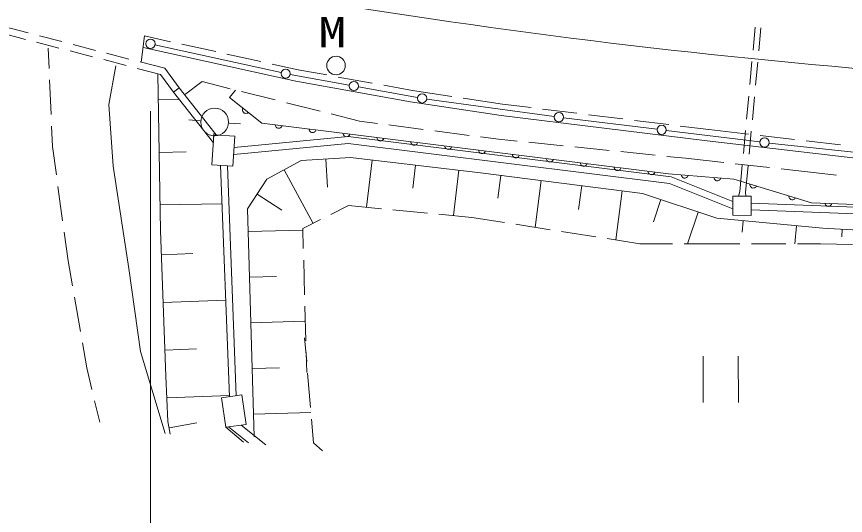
# Model space of a CAD drawing. Units: millimetres at full size, sheet at 1:1000; details may follow other scales. Extents: x 40000 to 680000, y 20000 to 380000.
# Drawn here: x 428202 to 464068, y 241870 to 263464 of the extents above; entities that cross this region are included whole.
import ezdxf
from ezdxf.enums import TextEntityAlignment as Align

# ---------------------------------------------------------------- set-up
doc = ezdxf.new("R2010")
doc.units = ezdxf.units.MM
doc.header["$LTSCALE"] = 1000
for name, color, linetype, lineweight in [('M-BGD', 7, 'Continuous', 13), ('M-BGD-EXST', 7, 'Continuous', 13), ('M-STR-HTXT', 7, 'Continuous', 13), ('M-STR-STRC', 7, 'Continuous', 13)]:
    doc.layers.add(name, color=color, linetype=linetype, lineweight=lineweight)
doc.styles.add('ＭＳ ゴシック', font='')
doc.styles.get('ＭＳ ゴシック').set_extended_font_data('MS Gothic')

msp = doc.modelspace()

# ---------------------------------------------------------------- linework, layer by layer
at = {"layer": 'M-BGD'}
for p, q in [((428710, 262755), (427648, 263031)), ((460165, 263008), (460072, 262012)), ((460320, 261987), (460414, 262983)), ((428583, 262479), (427573, 262740)), ((430162, 262379), (429194, 262630)), ((433736, 262626), (433598, 261488)), ((434863, 262378), (433736, 262626)), ((430035, 262102), (429067, 262353)), ((431614, 262002), (430646, 262253)), ((436817, 261947), (435352, 262270)), ((429569, 262091), (429607, 261218)), ((431487, 261726), (430519, 261977)), ((433066, 261626), (432098, 261877)), ((440287, 260671), (433676, 262127)), ((438770, 261517), (437305, 261840)), ((432939, 261349), (431971, 261600)), ((434611, 261225), (433550, 261500)), ((460025, 261515), (459932, 260519)), ((460181, 260494), (460274, 261490)), ((432188, 259665), (432495, 261333)), ((434432, 260962), (433423, 261223)), ((435232, 260375), (434611, 261225)), ((440385, 261161), (439258, 261410)), ((441628, 260936), (440385, 261161)), ((434319, 260991), (434432, 254183)), ((434989, 260198), (434432, 260962)), ((443596, 260579), (442120, 260847)), ((429629, 260719), (429694, 259220)), ((435465, 260078), (436226, 260647)), ((436226, 260647), (437451, 260341)), ((445249, 259771), (440287, 260671)), ((445331, 260265), (444088, 260490)), ((434989, 260198), (435232, 260375)), ((436716, 258004), (434996, 260190)), ((436832, 258341), (435232, 260375)), ((437675, 260285), (437416, 259960)), ((437936, 260219), (439392, 259855)), ((447035, 260007), (445331, 260265)), ((434338, 259856), (435188, 259870)), ((438808, 258846), (437416, 259960)), ((439877, 259734), (441332, 259370)), ((449165, 259179), (445249, 259771)), ((449233, 259674), (447529, 259932)), ((459885, 260021), (459792, 259026)), ((460041, 259001), (460134, 259996)), ((432377, 256984), (432188, 259665)), ((437982, 259461), (437977, 259427)), ((437977, 259427), (437982, 259385)), ((437995, 259497), (437982, 259461)), ((437982, 259385), (437994, 259352)), ((437994, 259352), (438015, 259320)), ((438015, 259320), (438052, 259290)), ((450467, 259522), (449233, 259674)), ((452452, 259278), (450964, 259461)), ((436153, 258950), (435655, 259001)), ((438052, 259290), (438088, 259277)), ((438088, 259277), (438122, 259272)), ((438122, 259272), (438164, 259277)), ((438164, 259277), (438197, 259289)), ((438197, 259289), (438229, 259310)), ((441817, 259248), (443042, 258942)), ((458092, 258079), (449165, 259179)), ((454437, 259033), (452949, 259216)), ((456422, 258789), (454934, 258972)), ((429716, 258720), (429754, 257847)), ((437395, 258857), (437893, 258818)), ((456406, 256652), (438808, 258846)), ((439393, 258774), (439400, 258736)), ((439400, 258736), (439414, 258704)), ((439414, 258704), (439440, 258671)), ((439440, 258671), (439468, 258649)), ((439468, 258649), (439502, 258633)), ((439502, 258633), (439550, 258627)), ((439550, 258627), (439587, 258634)), ((439587, 258634), (439619, 258649)), ((439619, 258649), (439652, 258675)), ((439652, 258675), (439674, 258702)), ((439674, 258702), (439690, 258736)), ((443042, 258942), (443816, 258840)), ((444312, 258776), (445799, 258581)), ((458153, 258575), (456919, 258727)), ((436738, 258347), (436653, 257041)), ((436743, 258400), (436713, 257901)), ((437652, 258288), (436738, 258347)), ((437566, 256982), (437652, 258288)), ((437619, 257793), (442549, 258267)), ((440859, 258591), (440867, 258553)), ((440867, 258553), (440881, 258521)), ((440881, 258521), (440907, 258488)), ((440907, 258488), (440934, 258466)), ((440934, 258466), (440969, 258450)), ((440969, 258450), (441016, 258444)), ((441016, 258444), (441053, 258452)), ((441053, 258452), (441085, 258466)), ((441085, 258466), (441119, 258492)), ((441119, 258492), (441140, 258519)), ((441140, 258519), (441157, 258554)), ((442326, 258408), (442333, 258371)), ((442333, 258371), (442347, 258339)), ((442347, 258339), (442373, 258305)), ((442373, 258305), (442401, 258284)), ((442401, 258284), (442435, 258267)), ((442435, 258267), (442483, 258261)), ((442483, 258261), (442520, 258269)), ((442520, 258269), (442552, 258283)), ((456527, 256534), (442549, 258267)), ((442552, 258283), (442585, 258309)), ((442585, 258309), (442607, 258337)), ((442607, 258337), (442623, 258371)), ((446295, 258516), (447782, 258322)), ((448278, 258257), (449052, 258156)), ((459880, 258375), (458153, 258575)), ((459745, 258528), (459652, 257532)), ((459901, 257507), (459994, 258503)), ((461866, 258144), (460376, 258317)), ((437600, 257489), (442545, 257966)), ((442545, 257966), (456451, 256241)), ((443792, 258225), (443800, 258188)), ((443800, 258188), (443814, 258156)), ((443814, 258156), (443840, 258122)), ((443840, 258122), (443867, 258101)), ((443867, 258101), (443902, 258084)), ((443902, 258084), (443949, 258078)), ((443949, 258078), (443986, 258086)), ((443986, 258086), (444018, 258100)), ((444018, 258100), (444052, 258126)), ((444052, 258126), (444073, 258154)), ((444073, 258154), (444090, 258188)), ((445259, 258042), (445266, 258005)), ((445266, 258005), (445280, 257973)), ((445280, 257973), (445306, 257940)), ((445306, 257940), (445334, 257918)), ((445334, 257918), (445368, 257902)), ((445368, 257902), (445416, 257896)), ((445416, 257896), (445453, 257903)), ((445453, 257903), (445485, 257917)), ((445485, 257917), (445518, 257943)), ((445518, 257943), (445540, 257971)), ((445540, 257971), (445556, 258005)), ((449052, 258156), (449867, 258073)), ((450365, 258022), (451857, 257870)), ((466024, 257158), (458092, 258079)), ((463853, 257913), (462363, 258086)), ((429754, 257847), (429923, 256610)), ((434375, 257587), (435535, 257606)), ((446725, 257859), (446732, 257822)), ((446732, 257822), (446747, 257790)), ((446747, 257790), (446773, 257757)), ((446773, 257757), (446800, 257735)), ((446800, 257735), (446834, 257719)), ((446834, 257719), (446882, 257713)), ((446882, 257713), (446919, 257720)), ((446919, 257720), (446951, 257734)), ((446951, 257734), (446985, 257760)), ((446985, 257760), (447006, 257788)), ((447006, 257788), (447023, 257822)), ((448191, 257677), (448199, 257639)), ((448199, 257639), (448213, 257607)), ((448213, 257607), (448239, 257574)), ((448239, 257574), (448267, 257552)), ((448267, 257552), (448301, 257536)), ((448301, 257536), (448349, 257530)), ((448349, 257530), (448386, 257537)), ((448386, 257537), (448418, 257552)), ((448418, 257552), (448451, 257578)), ((448451, 257578), (448473, 257605)), ((448473, 257605), (448489, 257639)), ((452355, 257819), (453847, 257667)), ((454344, 257617), (455837, 257465)), ((439031, 256422), (440523, 257229)), ((440523, 257229), (442649, 257365)), ((441586, 257297), (441663, 256084)), ((442649, 257365), (448278, 256700)), ((443587, 257254), (443346, 255210)), ((449658, 257494), (449665, 257457)), ((449665, 257457), (449680, 257425)), ((449680, 257425), (449706, 257391)), ((449706, 257391), (449733, 257369)), ((449733, 257369), (449767, 257353)), ((449767, 257353), (449815, 257347)), ((449815, 257347), (449852, 257355)), ((449852, 257355), (449884, 257369)), ((449884, 257369), (449918, 257395)), ((449918, 257395), (449939, 257422)), ((449939, 257422), (449956, 257457)), ((451124, 257311), (451132, 257274)), ((451132, 257274), (451146, 257242)), ((451146, 257242), (451172, 257208)), ((451172, 257208), (451200, 257187)), ((451200, 257187), (451234, 257170)), ((451234, 257170), (451281, 257164)), ((451281, 257164), (451319, 257172)), ((451319, 257172), (451351, 257186)), ((451351, 257186), (451384, 257212)), ((451384, 257212), (451406, 257240)), ((451406, 257240), (451422, 257274)), ((456334, 257414), (457150, 257331)), ((457150, 257331), (458800, 257149)), ((433060, 252563), (432377, 256984)), ((436653, 257041), (437566, 256982)), ((437412, 247008), (437033, 257011)), ((437711, 247050), (437333, 257002)), ((439777, 256826), (441030, 254512)), ((445463, 257033), (445345, 256031)), ((447340, 256811), (447108, 254848)), ((452591, 257128), (452598, 257091)), ((452598, 257091), (452612, 257059)), ((452612, 257059), (452638, 257025)), ((452638, 257025), (452666, 257004)), ((452666, 257004), (452700, 256987)), ((452700, 256987), (452748, 256981)), ((452748, 256981), (452785, 256989)), ((452785, 256989), (452817, 257003)), ((452817, 257003), (452851, 257029)), ((452851, 257029), (452872, 257057)), ((452872, 257057), (452889, 257091)), ((454057, 256945), (454065, 256908)), ((454065, 256908), (454079, 256876)), ((454079, 256876), (454105, 256843)), ((454105, 256843), (454132, 256821)), ((454132, 256821), (454167, 256805)), ((454252, 256806), (454284, 256820)), ((454284, 256820), (454317, 256846)), ((454317, 256846), (454339, 256874)), ((454339, 256874), (454355, 256908)), ((459297, 257094), (460788, 256930)), ((459606, 257034), (459498, 255888)), ((459747, 255865), (459854, 257009)), ((461285, 256875), (462935, 256693)), ((455283, 255812), (448278, 256700)), ((449154, 256589), (449028, 255602)), ((454167, 256805), (454214, 256799)), ((454214, 256799), (454252, 256806)), ((455524, 256762), (455531, 256725)), ((455531, 256725), (455545, 256693)), ((455545, 256693), (455571, 256660)), ((455571, 256660), (455599, 256638)), ((455599, 256638), (455633, 256622)), ((455633, 256622), (455681, 256616)), ((455681, 256616), (455718, 256623)), ((455718, 256623), (455750, 256637)), ((455750, 256637), (455783, 256663)), ((455783, 256663), (455805, 256691)), ((455805, 256691), (455821, 256725)), ((459237, 256426), (456406, 256652)), ((459198, 255465), (456527, 256534)), ((456964, 256608), (456973, 256571)), ((456973, 256571), (456989, 256540)), ((456989, 256540), (457016, 256507)), ((457016, 256507), (457045, 256487)), ((457045, 256487), (457080, 256472)), ((457080, 256472), (457128, 256468)), ((457128, 256468), (457164, 256478)), ((457164, 256478), (457196, 256493)), ((457196, 256493), (457228, 256521)), ((457228, 256521), (457248, 256549)), ((457248, 256549), (457263, 256584)), ((458380, 256495), (458389, 256458)), ((458389, 256458), (458404, 256427)), ((458664, 256436), (458679, 256471)), ((462935, 256693), (463685, 256605)), ((429990, 256114), (430193, 254628)), ((438191, 255142), (439031, 256422)), ((450905, 256367), (450648, 254341)), ((452656, 256145), (452524, 255106)), ((456451, 256241), (459196, 255142)), ((458404, 256427), (458432, 256394)), ((458432, 256394), (458460, 256374)), ((458460, 256374), (458495, 256359)), ((458495, 256359), (458543, 256355)), ((458543, 256355), (458580, 256364)), ((458580, 256364), (458611, 256380)), ((458611, 256380), (458644, 256408)), ((458644, 256408), (458664, 256436)), ((462607, 255405), (459237, 256426)), ((459936, 256215), (459937, 256177)), ((459937, 256177), (459946, 256143)), ((459946, 256143), (459966, 256105)), ((459966, 256105), (459989, 256079)), ((460175, 256073), (460201, 256097)), ((460201, 256097), (460223, 256127)), ((438611, 255782), (439683, 255078)), ((454408, 255923), (454137, 253793)), ((458497, 254731), (455283, 255812)), ((459498, 255888), (459448, 255692)), ((459765, 255690), (459747, 255865)), ((459989, 256079), (460020, 256057)), ((460020, 256057), (460066, 256043)), ((460066, 256043), (460104, 256044)), ((460104, 256044), (460138, 256053)), ((460138, 256053), (460175, 256073)), ((456087, 255542), (455765, 254586)), ((459195, 254863), (459199, 255693)), ((459199, 255693), (459993, 255689)), ((459993, 255689), (459989, 254860)), ((459992, 255392), (475964, 254784)), ((461621, 255704), (461622, 255666)), ((461622, 255666), (461631, 255632)), ((461631, 255632), (461651, 255594)), ((461651, 255594), (461674, 255568)), ((461674, 255568), (461705, 255547)), ((461705, 255547), (461751, 255533)), ((461751, 255533), (461789, 255534)), ((461789, 255534), (461823, 255542)), ((461823, 255542), (461860, 255562)), ((461860, 255562), (461886, 255586)), ((461886, 255586), (461908, 255617)), ((474091, 254941), (462607, 255405)), ((463175, 255382), (463185, 255345)), ((434413, 255317), (437095, 255362)), ((438488, 245266), (438191, 255142)), ((441800, 254899), (442568, 255285)), ((443992, 255148), (442568, 255285)), ((445983, 254956), (444490, 255100)), ((459990, 255092), (475864, 254487)), ((463185, 255345), (463202, 255315)), ((463202, 255315), (463231, 255284)), ((463231, 255284), (463260, 255264)), ((463260, 255264), (463296, 255251)), ((463296, 255251), (463344, 255249)), ((463344, 255249), (463380, 255259)), ((463380, 255259), (463411, 255276)), ((463411, 255276), (463442, 255305)), ((463442, 255305), (463461, 255334)), ((463461, 255334), (463475, 255370)), ((440586, 254289), (441353, 254675)), ((447906, 254771), (446481, 254908)), ((449317, 254549), (447906, 254771)), ((457694, 255001), (457233, 253631)), ((463095, 254302), (458497, 254731)), ((459989, 254860), (459195, 254863)), ((451293, 254239), (449811, 254472)), ((459647, 254624), (459600, 254127)), ((461946, 254409), (461873, 253630)), ((468129, 254028), (463095, 254302)), ((430261, 254133), (430429, 252895)), ((434432, 254183), (434665, 247892)), ((438221, 254154), (440587, 254225)), ((440586, 254289), (440610, 253425)), ((453268, 253929), (451787, 254162)), ((463934, 254256), (463917, 253933)), ((455174, 253630), (453762, 253852)), ((456591, 253631), (455174, 253630)), ((458509, 253632), (457091, 253631)), ((459497, 253631), (458509, 253632)), ((461497, 253630), (459997, 253631)), ((462986, 253630), (461997, 253630)), ((464370, 253599), (462986, 253630)), ((430429, 252895), (430620, 251805)), ((434472, 253151), (435823, 253204)), ((440625, 252926), (440668, 251426)), ((433571, 248965), (433060, 252563)), ((438280, 252179), (439450, 252214)), ((430706, 251312), (430964, 249835)), ((434552, 251088), (437253, 251193)), ((440682, 250926), (440725, 249427)), ((438339, 250204), (440655, 250274)), ((431050, 249342), (431240, 248252)), ((440755, 248529), (440667, 249553)), ((433571, 248965), (434635, 245416)), ((434633, 249024), (435982, 249077)), ((440739, 248927), (440764, 248064)), ((457913, 248760), (457919, 246760)), ((459439, 246765), (459433, 248765)), ((431240, 248252), (431461, 247319)), ((438399, 248229), (439574, 248264)), ((434665, 247892), (434753, 245929)), ((440924, 246536), (440797, 248031)), ((431577, 246833), (431798, 245900)), ((434713, 246961), (437410, 247066)), ((437070, 246960), (437953, 247084)), ((437250, 245684), (437070, 246960)), ((437953, 247084), (438133, 245809)), ((438458, 246254), (440929, 246328)), ((434753, 245929), (434852, 245392)), ((434802, 245661), (435997, 245879)), ((438133, 245809), (437250, 245684)), ((437377, 245702), (438242, 245015)), ((438989, 244932), (437923, 245779)), ((441053, 245014), (440966, 246038)), ((437250, 245684), (438024, 245039)), ((441436, 244660), (441053, 245014))]:
    msp.add_line(p, q, dxfattribs=at)
msp.add_circle((436773, 258900), 600, dxfattribs=at)
msp.add_arc((490504, 563606), 303500, 257.13623, 267.69678, dxfattribs=at)
at = {"layer": 'M-BGD-EXST'}
msp.add_circle((442026, 261346), 400, dxfattribs=at)
at = {"layer": 'M-STR-HTXT'}
msp.add_line((433996, 259367), (433996, 220000), dxfattribs=at)
at = {"layer": 'M-STR-STRC'}
for p, q in [((434191, 262245), (439648, 261037)), ((440040, 260958), (442601, 260494)), ((442995, 260423), (445556, 259958)), ((445951, 259896), (451471, 259137)), ((451868, 259086), (455919, 258586)), ((456316, 258537), (460368, 258037)), ((460765, 257991), (464830, 257550))]:
    msp.add_line(p, q, dxfattribs=at)
for centre in [(433996, 262288), (439844, 260994), (442798, 260458), (445753, 259923), (451669, 259110), (456118, 258561), (460566, 258012)]:
    msp.add_circle(centre, 200, dxfattribs=at)

# ---------------------------------------------------------------- texts
at = {"layer": 'M-BGD-EXST', "style": 'ＭＳ ゴシック', "width": 1.35}
msp.add_text('M', height=1320, dxfattribs=at).set_placement((441257, 261732), align=Align.BOTTOM_LEFT)

doc.saveas('drawing.dxf')
